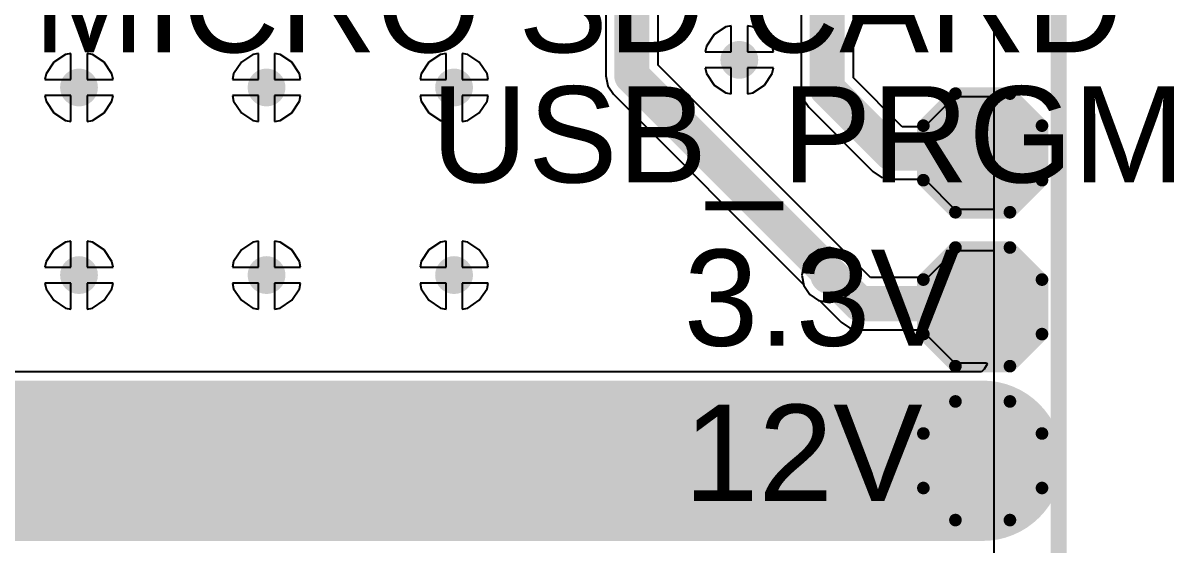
# Model space of a CAD drawing. Header units: millimetres. Extents: x -0.26 to 4.68, y -0.29 to 2.93.
# Drawn here: x 3.961 to 4.679, y 0.165 to 0.491 of the extents above; entities that cross this region are included whole.
import ezdxf

# ---------------------------------------------------------------- set-up
doc = ezdxf.new("R2010")
doc.units = ezdxf.units.MM
doc.header["$MEASUREMENT"] = 0
for name, color, linetype in [('BottomLayer', 5, 'Continuous'), ('BottomSolder', 6, 'Continuous'), ('Mechanical2', 216, 'Continuous'), ('TopLayer', 1, 'Continuous'), ('TopOverlay', 2, 'Continuous'), ('TopPaste', 8, 'Continuous'), ('TopSolder', 216, 'Continuous'), ('ViaHoleLayer', 16, 'Continuous')]:
    doc.layers.add(name, color=color, linetype=linetype)
doc.styles.add('Arial', font='arial.ttf', dxfattribs={"height": 0.2})

# ---------------------------------------------------------------- blocks, each defined once
blk = doc.blocks.new('T__________87')
at = {"layer": 'TopLayer'}
blk.add_hatch(color=1, dxfattribs=at).paths.add_polyline_path([(0.015, 0.03), (-0.015, 0.03), (-0.03, 0.015), (-0.03, -0.015), (-0.015, -0.03), (0.015, -0.03), (0.03, -0.015), (0.03, 0.015)])
at = {"layer": 'TopPaste'}
blk.add_hatch(color=8, dxfattribs=at).paths.add_polyline_path([(0.015, 0.03), (-0.015, 0.03), (-0.03, 0.015), (-0.03, -0.015), (-0.015, -0.03), (0.015, -0.03), (0.03, -0.015), (0.03, 0.015)])
at = {"layer": 'TopSolder'}
blk.add_hatch(color=216, dxfattribs=at).paths.add_polyline_path([(0.017, 0.034), (-0.017, 0.034), (-0.034, 0.017), (-0.034, -0.017), (-0.017, -0.034), (0.017, -0.034), (0.034, -0.017), (0.034, 0.017)])
at = {"layer": 'TopOverlay', "const_width": 0.00787}
for points in [[(-0.037, 0.017), (-0.017, 0.037)], [(-0.017, 0.037), (0.017, 0.037)], [(-0.017, 0.037), (0.017, 0.037)], [(0.017, 0.037), (0.037, 0.017)], [(-0.037, -0.017), (-0.037, 0.017)], [(0.037, -0.017), (0.037, 0.017)], [(-0.037, -0.017), (-0.017, -0.037)], [(0.017, -0.037), (0.037, -0.017)], [(-0.017, -0.037), (0.017, -0.037)], [(-0.017, -0.037), (0.017, -0.037)]]:
    blk.add_lwpolyline(points, dxfattribs=at)
at = {"layer": 'TopOverlay', "const_width": 0.00394}
for points in [[(-0.01897, 0.037, 1), (-0.01503, 0.037, 1)], [(-0.01897, 0.037, 1), (-0.01503, 0.037, 1)], [(-0.01897, 0.037, 1), (-0.01503, 0.037, 1)], [(0.01503, 0.037, 1), (0.01897, 0.037, 1)], [(0.01503, 0.037, 1), (0.01897, 0.037, 1)], [(0.01503, 0.037, 1), (0.01897, 0.037, 1)], [(-0.03897, 0.017, 1), (-0.03503, 0.017, 1)], [(-0.03897, 0.017, 1), (-0.03503, 0.017, 1)], [(0.03503, 0.017, 1), (0.03897, 0.017, 1)], [(0.03503, 0.017, 1), (0.03897, 0.017, 1)], [(-0.03897, -0.017, 1), (-0.03503, -0.017, 1)], [(-0.03897, -0.017, 1), (-0.03503, -0.017, 1)], [(0.03503, -0.017, 1), (0.03897, -0.017, 1)], [(0.03503, -0.017, 1), (0.03897, -0.017, 1)], [(-0.01897, -0.037, 1), (-0.01503, -0.037, 1)], [(-0.01897, -0.037, 1), (-0.01503, -0.037, 1)], [(-0.01897, -0.037, 1), (-0.01503, -0.037, 1)], [(0.01503, -0.037, 1), (0.01897, -0.037, 1)], [(0.01503, -0.037, 1), (0.01897, -0.037, 1)], [(0.01503, -0.037, 1), (0.01897, -0.037, 1)]]:
    blk.add_lwpolyline(points, format="xyb", close=True, dxfattribs=at)
blk = doc.blocks.new('T__________88')
at = {"layer": 'TopLayer'}
blk.add_hatch(color=1, dxfattribs=at).paths.add_polyline_path([(0.015, 0.03), (-0.015, 0.03), (-0.03, 0.015), (-0.03, -0.015), (-0.015, -0.03), (0.015, -0.03), (0.03, -0.015), (0.03, 0.015)])
at = {"layer": 'TopPaste'}
blk.add_hatch(color=8, dxfattribs=at).paths.add_polyline_path([(0.015, 0.03), (-0.015, 0.03), (-0.03, 0.015), (-0.03, -0.015), (-0.015, -0.03), (0.015, -0.03), (0.03, -0.015), (0.03, 0.015)])
at = {"layer": 'TopSolder'}
blk.add_hatch(color=216, dxfattribs=at).paths.add_polyline_path([(0.017, 0.034), (-0.017, 0.034), (-0.034, 0.017), (-0.034, -0.017), (-0.017, -0.034), (0.017, -0.034), (0.034, -0.017), (0.034, 0.017)])
at = {"layer": 'TopOverlay', "const_width": 0.00787}
for points in [[(-0.037, 0.017), (-0.017, 0.037)], [(-0.017, 0.037), (0.017, 0.037)], [(-0.017, 0.037), (0.017, 0.037)], [(0.017, 0.037), (0.037, 0.017)], [(-0.037, -0.017), (-0.037, 0.017)], [(0.037, -0.017), (0.037, 0.017)], [(-0.037, -0.017), (-0.017, -0.037)], [(0.017, -0.037), (0.037, -0.017)], [(-0.017, -0.037), (0.017, -0.037)], [(-0.017, -0.037), (0.017, -0.037)]]:
    blk.add_lwpolyline(points, dxfattribs=at)
at = {"layer": 'TopOverlay', "const_width": 0.00394}
for points in [[(-0.01897, 0.037, 1), (-0.01503, 0.037, 1)], [(-0.01897, 0.037, 1), (-0.01503, 0.037, 1)], [(-0.01897, 0.037, 1), (-0.01503, 0.037, 1)], [(0.01503, 0.037, 1), (0.01897, 0.037, 1)], [(0.01503, 0.037, 1), (0.01897, 0.037, 1)], [(0.01503, 0.037, 1), (0.01897, 0.037, 1)], [(-0.03897, 0.017, 1), (-0.03503, 0.017, 1)], [(-0.03897, 0.017, 1), (-0.03503, 0.017, 1)], [(0.03503, 0.017, 1), (0.03897, 0.017, 1)], [(0.03503, 0.017, 1), (0.03897, 0.017, 1)], [(-0.03897, -0.017, 1), (-0.03503, -0.017, 1)], [(-0.03897, -0.017, 1), (-0.03503, -0.017, 1)], [(0.03503, -0.017, 1), (0.03897, -0.017, 1)], [(0.03503, -0.017, 1), (0.03897, -0.017, 1)], [(-0.01897, -0.037, 1), (-0.01503, -0.037, 1)], [(-0.01897, -0.037, 1), (-0.01503, -0.037, 1)], [(-0.01897, -0.037, 1), (-0.01503, -0.037, 1)], [(0.01503, -0.037, 1), (0.01897, -0.037, 1)], [(0.01503, -0.037, 1), (0.01897, -0.037, 1)], [(0.01503, -0.037, 1), (0.01897, -0.037, 1)]]:
    blk.add_lwpolyline(points, format="xyb", close=True, dxfattribs=at)
blk = doc.blocks.new('T__________90')
at = {"layer": 'TopLayer'}
blk.add_hatch(color=1, dxfattribs=at).paths.add_polyline_path([(0.015, 0.03), (-0.015, 0.03), (-0.03, 0.015), (-0.03, -0.015), (-0.015, -0.03), (0.015, -0.03), (0.03, -0.015), (0.03, 0.015)])
at = {"layer": 'TopPaste'}
blk.add_hatch(color=8, dxfattribs=at).paths.add_polyline_path([(0.015, 0.03), (-0.015, 0.03), (-0.03, 0.015), (-0.03, -0.015), (-0.015, -0.03), (0.015, -0.03), (0.03, -0.015), (0.03, 0.015)])
at = {"layer": 'TopSolder'}
blk.add_hatch(color=216, dxfattribs=at).paths.add_polyline_path([(0.017, 0.034), (-0.017, 0.034), (-0.034, 0.017), (-0.034, -0.017), (-0.017, -0.034), (0.017, -0.034), (0.034, -0.017), (0.034, 0.017)])
at = {"layer": 'TopOverlay', "const_width": 0.00787}
for points in [[(-0.037, 0.017), (-0.017, 0.037)], [(-0.017, 0.037), (0.017, 0.037)], [(-0.017, 0.037), (0.017, 0.037)], [(0.017, 0.037), (0.037, 0.017)], [(-0.037, -0.017), (-0.037, 0.017)], [(0.037, -0.017), (0.037, 0.017)], [(-0.037, -0.017), (-0.017, -0.037)], [(0.017, -0.037), (0.037, -0.017)], [(-0.017, -0.037), (0.017, -0.037)], [(-0.017, -0.037), (0.017, -0.037)]]:
    blk.add_lwpolyline(points, dxfattribs=at)
at = {"layer": 'TopOverlay', "const_width": 0.00394}
for points in [[(-0.01897, 0.037, 1), (-0.01503, 0.037, 1)], [(-0.01897, 0.037, 1), (-0.01503, 0.037, 1)], [(-0.01897, 0.037, 1), (-0.01503, 0.037, 1)], [(0.01503, 0.037, 1), (0.01897, 0.037, 1)], [(0.01503, 0.037, 1), (0.01897, 0.037, 1)], [(0.01503, 0.037, 1), (0.01897, 0.037, 1)], [(-0.03897, 0.017, 1), (-0.03503, 0.017, 1)], [(-0.03897, 0.017, 1), (-0.03503, 0.017, 1)], [(0.03503, 0.017, 1), (0.03897, 0.017, 1)], [(0.03503, 0.017, 1), (0.03897, 0.017, 1)], [(-0.03897, -0.017, 1), (-0.03503, -0.017, 1)], [(-0.03897, -0.017, 1), (-0.03503, -0.017, 1)], [(0.03503, -0.017, 1), (0.03897, -0.017, 1)], [(0.03503, -0.017, 1), (0.03897, -0.017, 1)], [(-0.01897, -0.037, 1), (-0.01503, -0.037, 1)], [(-0.01897, -0.037, 1), (-0.01503, -0.037, 1)], [(-0.01897, -0.037, 1), (-0.01503, -0.037, 1)], [(0.01503, -0.037, 1), (0.01897, -0.037, 1)], [(0.01503, -0.037, 1), (0.01897, -0.037, 1)], [(0.01503, -0.037, 1), (0.01897, -0.037, 1)]]:
    blk.add_lwpolyline(points, format="xyb", close=True, dxfattribs=at)

msp = doc.modelspace()

# ---------------------------------------------------------------- hatches: boundary and pattern name
at = {"layer": 'BottomLayer'}
h = msp.add_hatch(color=5, dxfattribs=at)
edge = h.paths.add_edge_path()
edge.add_arc((4.408, 0.468), 0.01181, 0, 360)
h = msp.add_hatch(color=5, dxfattribs=at)
edge = h.paths.add_edge_path()
edge.add_arc((3.99605, 0.45077), 0.01181, 0, 360)
h = msp.add_hatch(color=5, dxfattribs=at)
edge = h.paths.add_edge_path()
edge.add_arc((4.11305, 0.45077), 0.01181, 0, 360)
h = msp.add_hatch(color=5, dxfattribs=at)
edge = h.paths.add_edge_path()
edge.add_arc((4.23005, 0.45077), 0.01181, 0, 360)
h = msp.add_hatch(color=5, dxfattribs=at)
edge = h.paths.add_edge_path()
edge.add_arc((3.99605, 0.33377), 0.01181, 0, 360)
h = msp.add_hatch(color=5, dxfattribs=at)
edge = h.paths.add_edge_path()
edge.add_arc((4.11305, 0.33377), 0.01181, 0, 360)
h = msp.add_hatch(color=5, dxfattribs=at)
edge = h.paths.add_edge_path()
edge.add_arc((4.23005, 0.33377), 0.01181, 0, 360)
h = msp.add_hatch(color=5, dxfattribs=at)
edge = h.paths.add_edge_path()
edge.add_arc((4.46405, 0.33377), 0.01181, 0, 360)
at = {"layer": 'BottomSolder'}
h = msp.add_hatch(color=6, dxfattribs=at)
edge = h.paths.add_edge_path()
edge.add_arc((4.408, 0.468), 0.00591, 0, 360)
h = msp.add_hatch(color=6, dxfattribs=at)
edge = h.paths.add_edge_path()
edge.add_arc((3.99605, 0.45077), 0.00591, 0, 360)
h = msp.add_hatch(color=6, dxfattribs=at)
edge = h.paths.add_edge_path()
edge.add_arc((4.11305, 0.45077), 0.00591, 0, 360)
h = msp.add_hatch(color=6, dxfattribs=at)
edge = h.paths.add_edge_path()
edge.add_arc((4.23005, 0.45077), 0.00591, 0, 360)
h = msp.add_hatch(color=6, dxfattribs=at)
edge = h.paths.add_edge_path()
edge.add_arc((3.99605, 0.33377), 0.00591, 0, 360)
h = msp.add_hatch(color=6, dxfattribs=at)
edge = h.paths.add_edge_path()
edge.add_arc((4.11305, 0.33377), 0.00591, 0, 360)
h = msp.add_hatch(color=6, dxfattribs=at)
edge = h.paths.add_edge_path()
edge.add_arc((4.23005, 0.33377), 0.00591, 0, 360)
h = msp.add_hatch(color=6, dxfattribs=at)
edge = h.paths.add_edge_path()
edge.add_arc((4.46405, 0.33377), 0.00591, 0, 360)
at = {"layer": 'TopLayer'}
h = msp.add_hatch(color=1, dxfattribs=at)
edge = h.paths.add_edge_path()
edge.add_arc((4.408, 0.468), 0.01181, 0, 360)
h = msp.add_hatch(color=1, dxfattribs=at)
edge = h.paths.add_edge_path()
edge.add_arc((3.99605, 0.45077), 0.01181, 0, 360)
h = msp.add_hatch(color=1, dxfattribs=at)
edge = h.paths.add_edge_path()
edge.add_arc((4.11305, 0.45077), 0.01181, 0, 360)
h = msp.add_hatch(color=1, dxfattribs=at)
edge = h.paths.add_edge_path()
edge.add_arc((4.23005, 0.45077), 0.01181, 0, 360)
h = msp.add_hatch(color=1, dxfattribs=at)
edge = h.paths.add_edge_path()
edge.add_arc((3.99605, 0.33377), 0.01181, 0, 360)
h = msp.add_hatch(color=1, dxfattribs=at)
edge = h.paths.add_edge_path()
edge.add_arc((4.11305, 0.33377), 0.01181, 0, 360)
h = msp.add_hatch(color=1, dxfattribs=at)
edge = h.paths.add_edge_path()
edge.add_arc((4.23005, 0.33377), 0.01181, 0, 360)
h = msp.add_hatch(color=1, dxfattribs=at)
edge = h.paths.add_edge_path()
edge.add_arc((4.46405, 0.33377), 0.01181, 0, 360)
at = {"layer": 'TopSolder'}
h = msp.add_hatch(color=216, dxfattribs=at)
edge = h.paths.add_edge_path()
edge.add_arc((4.408, 0.468), 0.00591, 0, 360)
h = msp.add_hatch(color=216, dxfattribs=at)
edge = h.paths.add_edge_path()
edge.add_arc((3.99605, 0.45077), 0.00591, 0, 360)
h = msp.add_hatch(color=216, dxfattribs=at)
edge = h.paths.add_edge_path()
edge.add_arc((4.11305, 0.45077), 0.00591, 0, 360)
h = msp.add_hatch(color=216, dxfattribs=at)
edge = h.paths.add_edge_path()
edge.add_arc((4.23005, 0.45077), 0.00591, 0, 360)
h = msp.add_hatch(color=216, dxfattribs=at)
edge = h.paths.add_edge_path()
edge.add_arc((3.99605, 0.33377), 0.00591, 0, 360)
h = msp.add_hatch(color=216, dxfattribs=at)
edge = h.paths.add_edge_path()
edge.add_arc((4.11305, 0.33377), 0.00591, 0, 360)
h = msp.add_hatch(color=216, dxfattribs=at)
edge = h.paths.add_edge_path()
edge.add_arc((4.23005, 0.33377), 0.00591, 0, 360)
h = msp.add_hatch(color=216, dxfattribs=at)
edge = h.paths.add_edge_path()
edge.add_arc((4.46405, 0.33377), 0.00591, 0, 360)
at = {"layer": 'ViaHoleLayer'}
h = msp.add_hatch(color=16, dxfattribs=at)
edge = h.paths.add_edge_path()
edge.add_arc((4.408, 0.468), 0.00591, 0, 360)
h = msp.add_hatch(color=16, dxfattribs=at)
edge = h.paths.add_edge_path()
edge.add_arc((3.99605, 0.45077), 0.00591, 0, 360)
h = msp.add_hatch(color=16, dxfattribs=at)
edge = h.paths.add_edge_path()
edge.add_arc((4.11305, 0.45077), 0.00591, 0, 360)
h = msp.add_hatch(color=16, dxfattribs=at)
edge = h.paths.add_edge_path()
edge.add_arc((4.23005, 0.45077), 0.00591, 0, 360)
h = msp.add_hatch(color=16, dxfattribs=at)
edge = h.paths.add_edge_path()
edge.add_arc((3.99605, 0.33377), 0.00591, 0, 360)
h = msp.add_hatch(color=16, dxfattribs=at)
edge = h.paths.add_edge_path()
edge.add_arc((4.11305, 0.33377), 0.00591, 0, 360)
h = msp.add_hatch(color=16, dxfattribs=at)
edge = h.paths.add_edge_path()
edge.add_arc((4.23005, 0.33377), 0.00591, 0, 360)
h = msp.add_hatch(color=16, dxfattribs=at)
edge = h.paths.add_edge_path()
edge.add_arc((4.46405, 0.33377), 0.00591, 0, 360)

# ---------------------------------------------------------------- linework, layer by layer
at = {"layer": 'BottomLayer'}
for p, q in [((4.56682, 1.20156), (4.56682, 0.07684)), ((4.39949, 0.48855), (4.39228, 0.48372)), ((4.403, 0.48924), (4.39949, 0.48855)), ((4.403, 0.473), (4.403, 0.48924)), ((4.41651, 0.48855), (4.413, 0.48924)), ((4.413, 0.48924), (4.413, 0.473)), ((4.42372, 0.48372), (4.41651, 0.48855)), ((4.39228, 0.48372), (4.38745, 0.47651)), ((4.42855, 0.47651), (4.42372, 0.48372)), ((4.38745, 0.47651), (4.38676, 0.473)), ((4.42924, 0.473), (4.42855, 0.47651)), ((3.98754, 0.47132), (3.98033, 0.4665)), ((3.99105, 0.47201), (3.98754, 0.47132)), ((3.99105, 0.45577), (3.99105, 0.47201)), ((4.00456, 0.47132), (4.00105, 0.47201)), ((4.00105, 0.47201), (4.00105, 0.45577)), ((4.01178, 0.4665), (4.00456, 0.47132)), ((4.10454, 0.47132), (4.09733, 0.4665)), ((4.10805, 0.47201), (4.10454, 0.47132)), ((4.10805, 0.45577), (4.10805, 0.47201)), ((4.12156, 0.47132), (4.11805, 0.47201)), ((4.11805, 0.47201), (4.11805, 0.45577)), ((4.12878, 0.4665), (4.12156, 0.47132)), ((4.22154, 0.47132), (4.21433, 0.4665)), ((4.22505, 0.47201), (4.22154, 0.47132)), ((4.22505, 0.45577), (4.22505, 0.47201)), ((4.23856, 0.47132), (4.23505, 0.47201)), ((4.23505, 0.47201), (4.23505, 0.45577)), ((4.24578, 0.4665), (4.23856, 0.47132)), ((4.38676, 0.473), (4.403, 0.473)), ((4.413, 0.473), (4.42924, 0.473)), ((3.98033, 0.4665), (3.97551, 0.45928)), ((4.0166, 0.45928), (4.01178, 0.4665)), ((4.09733, 0.4665), (4.09251, 0.45928)), ((4.1336, 0.45928), (4.12878, 0.4665)), ((4.21433, 0.4665), (4.20951, 0.45928)), ((4.2506, 0.45928), (4.24578, 0.4665)), ((4.403, 0.463), (4.38676, 0.463)), ((4.38676, 0.463), (4.38745, 0.45949)), ((4.403, 0.44676), (4.403, 0.463)), ((4.42924, 0.463), (4.413, 0.463)), ((4.413, 0.463), (4.413, 0.44676)), ((4.42855, 0.45949), (4.42924, 0.463)), ((3.97551, 0.45928), (3.97481, 0.45577)), ((3.97481, 0.45577), (3.99105, 0.45577)), ((4.00105, 0.45577), (4.0173, 0.45577)), ((4.0173, 0.45577), (4.0166, 0.45928)), ((4.09251, 0.45928), (4.09181, 0.45577)), ((4.09181, 0.45577), (4.10805, 0.45577)), ((4.11805, 0.45577), (4.1343, 0.45577)), ((4.1343, 0.45577), (4.1336, 0.45928)), ((4.20951, 0.45928), (4.20881, 0.45577)), ((4.20881, 0.45577), (4.22505, 0.45577)), ((4.23505, 0.45577), (4.2513, 0.45577)), ((4.2513, 0.45577), (4.2506, 0.45928)), ((4.38745, 0.45949), (4.39228, 0.45228)), ((4.42372, 0.45228), (4.42855, 0.45949)), ((3.99105, 0.44577), (3.97481, 0.44577)), ((3.97481, 0.44577), (3.97551, 0.44226)), ((3.99105, 0.42953), (3.99105, 0.44577)), ((4.0173, 0.44577), (4.00105, 0.44577)), ((4.00105, 0.44577), (4.00105, 0.42953)), ((4.0166, 0.44226), (4.0173, 0.44577)), ((4.10805, 0.44577), (4.09181, 0.44577)), ((4.09181, 0.44577), (4.09251, 0.44226)), ((4.10805, 0.42953), (4.10805, 0.44577)), ((4.1343, 0.44577), (4.11805, 0.44577)), ((4.11805, 0.44577), (4.11805, 0.42953)), ((4.1336, 0.44226), (4.1343, 0.44577)), ((4.22505, 0.44577), (4.20881, 0.44577)), ((4.20881, 0.44577), (4.20951, 0.44226)), ((4.22505, 0.42953), (4.22505, 0.44577)), ((4.2513, 0.44577), (4.23505, 0.44577)), ((4.23505, 0.44577), (4.23505, 0.42953)), ((4.2506, 0.44226), (4.2513, 0.44577)), ((4.39228, 0.45228), (4.39949, 0.44745)), ((4.39949, 0.44745), (4.403, 0.44676)), ((4.413, 0.44676), (4.41651, 0.44745)), ((4.41651, 0.44745), (4.42372, 0.45228)), ((3.97551, 0.44226), (3.98033, 0.43505)), ((4.01178, 0.43505), (4.0166, 0.44226)), ((4.09251, 0.44226), (4.09733, 0.43505)), ((4.12878, 0.43505), (4.1336, 0.44226)), ((4.20951, 0.44226), (4.21433, 0.43505)), ((4.24578, 0.43505), (4.2506, 0.44226)), ((3.98033, 0.43505), (3.98754, 0.43023)), ((4.00456, 0.43023), (4.01178, 0.43505)), ((4.09733, 0.43505), (4.10454, 0.43023)), ((4.12156, 0.43023), (4.12878, 0.43505)), ((4.21433, 0.43505), (4.22154, 0.43023)), ((4.23856, 0.43023), (4.24578, 0.43505)), ((3.98754, 0.43023), (3.99105, 0.42953)), ((4.00105, 0.42953), (4.00456, 0.43023)), ((4.10454, 0.43023), (4.10805, 0.42953)), ((4.11805, 0.42953), (4.12156, 0.43023)), ((4.22154, 0.43023), (4.22505, 0.42953)), ((4.23505, 0.42953), (4.23856, 0.43023)), ((3.98754, 0.35432), (3.98033, 0.3495)), ((3.99105, 0.35501), (3.98754, 0.35432)), ((3.99105, 0.33877), (3.99105, 0.35501)), ((4.00456, 0.35432), (4.00105, 0.35501)), ((4.00105, 0.35501), (4.00105, 0.33877)), ((4.01178, 0.3495), (4.00456, 0.35432)), ((4.10454, 0.35432), (4.09733, 0.3495)), ((4.10805, 0.35501), (4.10454, 0.35432)), ((4.10805, 0.33877), (4.10805, 0.35501)), ((4.12156, 0.35432), (4.11805, 0.35501)), ((4.11805, 0.35501), (4.11805, 0.33877)), ((4.12878, 0.3495), (4.12156, 0.35432)), ((4.22154, 0.35432), (4.21433, 0.3495)), ((4.22505, 0.35501), (4.22154, 0.35432)), ((4.22505, 0.33877), (4.22505, 0.35501)), ((4.23856, 0.35432), (4.23505, 0.35501)), ((4.23505, 0.35501), (4.23505, 0.33877)), ((4.24578, 0.3495), (4.23856, 0.35432)), ((3.98033, 0.3495), (3.97551, 0.34228)), ((4.0166, 0.34228), (4.01178, 0.3495)), ((4.09733, 0.3495), (4.09251, 0.34228)), ((4.1336, 0.34228), (4.12878, 0.3495)), ((4.21433, 0.3495), (4.20951, 0.34228)), ((4.2506, 0.34228), (4.24578, 0.3495)), ((4.45193, 0.34589), (4.44822, 0.34033)), ((4.45749, 0.34961), (4.45193, 0.34589)), ((4.46405, 0.35091), (4.45749, 0.34961)), ((4.47061, 0.34961), (4.46405, 0.35091)), ((4.47617, 0.34589), (4.47061, 0.34961)), ((4.47989, 0.34033), (4.47617, 0.34589)), ((3.97551, 0.34228), (3.97481, 0.33877)), ((3.97481, 0.33877), (3.99105, 0.33877)), ((4.00105, 0.33877), (4.0173, 0.33877)), ((4.0173, 0.33877), (4.0166, 0.34228)), ((4.09251, 0.34228), (4.09181, 0.33877)), ((4.09181, 0.33877), (4.10805, 0.33877)), ((4.11805, 0.33877), (4.1343, 0.33877)), ((4.1343, 0.33877), (4.1336, 0.34228)), ((4.20951, 0.34228), (4.20881, 0.33877)), ((4.20881, 0.33877), (4.22505, 0.33877)), ((4.23505, 0.33877), (4.2513, 0.33877)), ((4.2513, 0.33877), (4.2506, 0.34228)), ((4.44822, 0.34033), (4.44691, 0.33377)), ((4.48119, 0.33377), (4.47989, 0.34033)), ((4.44691, 0.33377), (4.44822, 0.32721)), ((4.47989, 0.32721), (4.48119, 0.33377)), ((3.99105, 0.32877), (3.97481, 0.32877)), ((3.97481, 0.32877), (3.97551, 0.32526)), ((3.97551, 0.32526), (3.98033, 0.31805)), ((3.99105, 0.31253), (3.99105, 0.32877)), ((4.0173, 0.32877), (4.00105, 0.32877)), ((4.00105, 0.32877), (4.00105, 0.31253)), ((4.01178, 0.31805), (4.0166, 0.32526)), ((4.0166, 0.32526), (4.0173, 0.32877)), ((4.10805, 0.32877), (4.09181, 0.32877)), ((4.09181, 0.32877), (4.09251, 0.32526)), ((4.09251, 0.32526), (4.09733, 0.31805)), ((4.10805, 0.31253), (4.10805, 0.32877)), ((4.1343, 0.32877), (4.11805, 0.32877)), ((4.11805, 0.32877), (4.11805, 0.31253)), ((4.12878, 0.31805), (4.1336, 0.32526)), ((4.1336, 0.32526), (4.1343, 0.32877)), ((4.22505, 0.32877), (4.20881, 0.32877)), ((4.20881, 0.32877), (4.20951, 0.32526)), ((4.20951, 0.32526), (4.21433, 0.31805)), ((4.22505, 0.31253), (4.22505, 0.32877)), ((4.2513, 0.32877), (4.23505, 0.32877)), ((4.23505, 0.32877), (4.23505, 0.31253)), ((4.24578, 0.31805), (4.2506, 0.32526)), ((4.2506, 0.32526), (4.2513, 0.32877)), ((4.44822, 0.32721), (4.45193, 0.32165)), ((4.47617, 0.32165), (4.47989, 0.32721)), ((3.98033, 0.31805), (3.98754, 0.31323)), ((4.00456, 0.31323), (4.01178, 0.31805)), ((4.09733, 0.31805), (4.10454, 0.31323)), ((4.12156, 0.31323), (4.12878, 0.31805)), ((4.21433, 0.31805), (4.22154, 0.31323)), ((4.23856, 0.31323), (4.24578, 0.31805)), ((4.45193, 0.32165), (4.45749, 0.31794)), ((4.45749, 0.31794), (4.46405, 0.31663)), ((4.46405, 0.31663), (4.47061, 0.31794)), ((4.47061, 0.31794), (4.47617, 0.32165)), ((3.98754, 0.31323), (3.99105, 0.31253)), ((4.00105, 0.31253), (4.00456, 0.31323)), ((4.10454, 0.31323), (4.10805, 0.31253)), ((4.11805, 0.31253), (4.12156, 0.31323)), ((4.22154, 0.31323), (4.22505, 0.31253)), ((4.23505, 0.31253), (4.23856, 0.31323))]:
    msp.add_line(p, q, dxfattribs=at)
at = {"layer": 'Mechanical2', "const_width": 0.01}
msp.add_lwpolyline([(4.60723, 2.87495), (4.60723, -0.11718)], dxfattribs=at)
at = {"layer": 'TopLayer'}
for p, q in [((4.35728, 0.46479), (4.35728, 0.58595)), ((4.44651, 0.56777), (4.44651, 0.44995)), ((4.47914, 0.45671), (4.47914, 0.56777)), ((4.32465, 0.54003), (4.32465, 0.45804)), ((4.56682, 0.49761), (4.56682, 0.44495)), ((4.39949, 0.48855), (4.39228, 0.48372)), ((4.403, 0.48924), (4.39949, 0.48855)), ((4.403, 0.473), (4.403, 0.48924)), ((4.41651, 0.48855), (4.413, 0.48924)), ((4.413, 0.48924), (4.413, 0.473)), ((4.42372, 0.48372), (4.41651, 0.48855)), ((4.39228, 0.48372), (4.38745, 0.47651)), ((4.42855, 0.47651), (4.42372, 0.48372)), ((4.38745, 0.47651), (4.38676, 0.473)), ((4.42924, 0.473), (4.42855, 0.47651)), ((3.98754, 0.47132), (3.98033, 0.4665)), ((3.99105, 0.47201), (3.98754, 0.47132)), ((3.99105, 0.45577), (3.99105, 0.47201)), ((4.00456, 0.47132), (4.00105, 0.47201)), ((4.00105, 0.47201), (4.00105, 0.45577)), ((4.01178, 0.4665), (4.00456, 0.47132)), ((4.10454, 0.47132), (4.09733, 0.4665)), ((4.10805, 0.47201), (4.10454, 0.47132)), ((4.10805, 0.45577), (4.10805, 0.47201)), ((4.12156, 0.47132), (4.11805, 0.47201)), ((4.11805, 0.47201), (4.11805, 0.45577)), ((4.12878, 0.4665), (4.12156, 0.47132)), ((4.22154, 0.47132), (4.21433, 0.4665)), ((4.22505, 0.47201), (4.22154, 0.47132)), ((4.22505, 0.45577), (4.22505, 0.47201)), ((4.23856, 0.47132), (4.23505, 0.47201)), ((4.23505, 0.47201), (4.23505, 0.45577)), ((4.24578, 0.4665), (4.23856, 0.47132)), ((4.38676, 0.473), (4.403, 0.473)), ((4.413, 0.473), (4.42924, 0.473)), ((3.98033, 0.4665), (3.97551, 0.45928)), ((4.0166, 0.45928), (4.01178, 0.4665)), ((4.09733, 0.4665), (4.09251, 0.45928)), ((4.1336, 0.45928), (4.12878, 0.4665)), ((4.21433, 0.4665), (4.20951, 0.45928)), ((4.2506, 0.45928), (4.24578, 0.4665)), ((4.47528, 0.34679), (4.35728, 0.46479)), ((4.403, 0.463), (4.38676, 0.463)), ((4.38676, 0.463), (4.38745, 0.45949)), ((4.403, 0.44676), (4.403, 0.463)), ((4.42924, 0.463), (4.413, 0.463)), ((4.413, 0.463), (4.413, 0.44676)), ((4.42855, 0.45949), (4.42924, 0.463)), ((3.97551, 0.45928), (3.97481, 0.45577)), ((3.97481, 0.45577), (3.99105, 0.45577)), ((4.00105, 0.45577), (4.0173, 0.45577)), ((4.0173, 0.45577), (4.0166, 0.45928)), ((4.09251, 0.45928), (4.09181, 0.45577)), ((4.09181, 0.45577), (4.10805, 0.45577)), ((4.11805, 0.45577), (4.1343, 0.45577)), ((4.1343, 0.45577), (4.1336, 0.45928)), ((4.20951, 0.45928), (4.20881, 0.45577)), ((4.20881, 0.45577), (4.22505, 0.45577)), ((4.23505, 0.45577), (4.2513, 0.45577)), ((4.2513, 0.45577), (4.2506, 0.45928)), ((4.32465, 0.45804), (4.32589, 0.45179)), ((4.38745, 0.45949), (4.39228, 0.45228)), ((4.42372, 0.45228), (4.42855, 0.45949)), ((4.50958, 0.42626), (4.47914, 0.45671)), ((3.99105, 0.44577), (3.97481, 0.44577)), ((3.97481, 0.44577), (3.97551, 0.44226)), ((3.99105, 0.42953), (3.99105, 0.44577)), ((4.0173, 0.44577), (4.00105, 0.44577)), ((4.00105, 0.44577), (4.00105, 0.42953)), ((4.0166, 0.44226), (4.0173, 0.44577)), ((4.10805, 0.44577), (4.09181, 0.44577)), ((4.09181, 0.44577), (4.09251, 0.44226)), ((4.10805, 0.42953), (4.10805, 0.44577)), ((4.1343, 0.44577), (4.11805, 0.44577)), ((4.11805, 0.44577), (4.11805, 0.42953)), ((4.1336, 0.44226), (4.1343, 0.44577)), ((4.22505, 0.44577), (4.20881, 0.44577)), ((4.20881, 0.44577), (4.20951, 0.44226)), ((4.22505, 0.42953), (4.22505, 0.44577)), ((4.2513, 0.44577), (4.23505, 0.44577)), ((4.23505, 0.44577), (4.23505, 0.42953)), ((4.2506, 0.44226), (4.2513, 0.44577)), ((4.32589, 0.45179), (4.32943, 0.4465)), ((4.32943, 0.4465), (4.44809, 0.32783)), ((4.39228, 0.45228), (4.39949, 0.44745)), ((4.39949, 0.44745), (4.403, 0.44676)), ((4.413, 0.44676), (4.41651, 0.44745)), ((4.41651, 0.44745), (4.42372, 0.45228)), ((4.44651, 0.44995), (4.44775, 0.44371)), ((3.97551, 0.44226), (3.98033, 0.43505)), ((4.01178, 0.43505), (4.0166, 0.44226)), ((4.09251, 0.44226), (4.09733, 0.43505)), ((4.12878, 0.43505), (4.1336, 0.44226)), ((4.20951, 0.44226), (4.21433, 0.43505)), ((4.24578, 0.43505), (4.2506, 0.44226)), ((4.44775, 0.44371), (4.45129, 0.43841)), ((4.45129, 0.43841), (4.49129, 0.39841)), ((4.54232, 0.44495), (4.52482, 0.42745)), ((4.56682, 0.44495), (4.54232, 0.44495)), ((3.98033, 0.43505), (3.98754, 0.43023)), ((4.00456, 0.43023), (4.01178, 0.43505)), ((4.09733, 0.43505), (4.10454, 0.43023)), ((4.12156, 0.43023), (4.12878, 0.43505)), ((4.21433, 0.43505), (4.22154, 0.43023)), ((4.23856, 0.43023), (4.24578, 0.43505)), ((3.98754, 0.43023), (3.99105, 0.42953)), ((4.00105, 0.42953), (4.00456, 0.43023)), ((4.10454, 0.43023), (4.10805, 0.42953)), ((4.11805, 0.42953), (4.12156, 0.43023)), ((4.22154, 0.43023), (4.22505, 0.42953)), ((4.23505, 0.42953), (4.23856, 0.43023)), ((4.52482, 0.42626), (4.50958, 0.42626)), ((4.52482, 0.42745), (4.52482, 0.42626)), ((4.49129, 0.39841), (4.49658, 0.39488)), ((4.49658, 0.39488), (4.50282, 0.39364)), ((4.50282, 0.39364), (4.52482, 0.39364)), ((4.52482, 0.39364), (4.52482, 0.39245)), ((4.52482, 0.39245), (4.54232, 0.37495)), ((4.54232, 0.37495), (4.56682, 0.37495)), ((4.56682, 0.37495), (4.56682, 0.34895)), ((3.98754, 0.35432), (3.98033, 0.3495)), ((3.99105, 0.35501), (3.98754, 0.35432)), ((3.99105, 0.33877), (3.99105, 0.35501)), ((4.00456, 0.35432), (4.00105, 0.35501)), ((4.00105, 0.35501), (4.00105, 0.33877)), ((4.01178, 0.3495), (4.00456, 0.35432)), ((4.10454, 0.35432), (4.09733, 0.3495)), ((4.10805, 0.35501), (4.10454, 0.35432)), ((4.10805, 0.33877), (4.10805, 0.35501)), ((4.12156, 0.35432), (4.11805, 0.35501)), ((4.11805, 0.35501), (4.11805, 0.33877)), ((4.12878, 0.3495), (4.12156, 0.35432)), ((4.22154, 0.35432), (4.21433, 0.3495)), ((4.22505, 0.35501), (4.22154, 0.35432)), ((4.22505, 0.33877), (4.22505, 0.35501)), ((4.23856, 0.35432), (4.23505, 0.35501)), ((4.23505, 0.35501), (4.23505, 0.33877)), ((4.24578, 0.3495), (4.23856, 0.35432)), ((3.98033, 0.3495), (3.97551, 0.34228)), ((4.0166, 0.34228), (4.01178, 0.3495)), ((4.09733, 0.3495), (4.09251, 0.34228)), ((4.1336, 0.34228), (4.12878, 0.3495)), ((4.21433, 0.3495), (4.20951, 0.34228)), ((4.2506, 0.34228), (4.24578, 0.3495)), ((4.47564, 0.34625), (4.47528, 0.34679)), ((4.47617, 0.34589), (4.47564, 0.34625)), ((4.47653, 0.34536), (4.47617, 0.34589)), ((4.47707, 0.345), (4.47653, 0.34536)), ((4.48981, 0.33226), (4.47707, 0.345)), ((4.54232, 0.34895), (4.52564, 0.33226)), ((4.56682, 0.34895), (4.54232, 0.34895)), ((3.97551, 0.34228), (3.97481, 0.33877)), ((3.97481, 0.33877), (3.99105, 0.33877)), ((4.00105, 0.33877), (4.0173, 0.33877)), ((4.0173, 0.33877), (4.0166, 0.34228)), ((4.09251, 0.34228), (4.09181, 0.33877)), ((4.09181, 0.33877), (4.10805, 0.33877)), ((4.11805, 0.33877), (4.1343, 0.33877)), ((4.1343, 0.33877), (4.1336, 0.34228)), ((4.20951, 0.34228), (4.20881, 0.33877)), ((4.20881, 0.33877), (4.22505, 0.33877)), ((4.23505, 0.33877), (4.2513, 0.33877)), ((4.2513, 0.33877), (4.2506, 0.34228)), ((4.52564, 0.33226), (4.48981, 0.33226)), ((3.99105, 0.32877), (3.97481, 0.32877)), ((3.97481, 0.32877), (3.97551, 0.32526)), ((3.97551, 0.32526), (3.98033, 0.31805)), ((3.99105, 0.31253), (3.99105, 0.32877)), ((4.0173, 0.32877), (4.00105, 0.32877)), ((4.00105, 0.32877), (4.00105, 0.31253)), ((4.01178, 0.31805), (4.0166, 0.32526)), ((4.0166, 0.32526), (4.0173, 0.32877)), ((4.10805, 0.32877), (4.09181, 0.32877)), ((4.09181, 0.32877), (4.09251, 0.32526)), ((4.09251, 0.32526), (4.09733, 0.31805)), ((4.10805, 0.31253), (4.10805, 0.32877)), ((4.1343, 0.32877), (4.11805, 0.32877)), ((4.11805, 0.32877), (4.11805, 0.31253)), ((4.12878, 0.31805), (4.1336, 0.32526)), ((4.1336, 0.32526), (4.1343, 0.32877)), ((4.22505, 0.32877), (4.20881, 0.32877)), ((4.20881, 0.32877), (4.20951, 0.32526)), ((4.20951, 0.32526), (4.21433, 0.31805)), ((4.22505, 0.31253), (4.22505, 0.32877)), ((4.2513, 0.32877), (4.23505, 0.32877)), ((4.23505, 0.32877), (4.23505, 0.31253)), ((4.24578, 0.31805), (4.2506, 0.32526)), ((4.2506, 0.32526), (4.2513, 0.32877)), ((4.44809, 0.32783), (4.44822, 0.32721)), ((4.44822, 0.32721), (4.45193, 0.32165)), ((3.98033, 0.31805), (3.98754, 0.31323)), ((4.00456, 0.31323), (4.01178, 0.31805)), ((4.09733, 0.31805), (4.10454, 0.31323)), ((4.12156, 0.31323), (4.12878, 0.31805)), ((4.21433, 0.31805), (4.22154, 0.31323)), ((4.23856, 0.31323), (4.24578, 0.31805)), ((4.45193, 0.32165), (4.45749, 0.31794)), ((4.45749, 0.31794), (4.45812, 0.31781)), ((4.45812, 0.31781), (4.47152, 0.30441)), ((3.98754, 0.31323), (3.99105, 0.31253)), ((4.00105, 0.31253), (4.00456, 0.31323)), ((4.10454, 0.31323), (4.10805, 0.31253)), ((4.11805, 0.31253), (4.12156, 0.31323)), ((4.22154, 0.31323), (4.22505, 0.31253)), ((4.23505, 0.31253), (4.23856, 0.31323)), ((4.47152, 0.30441), (4.47681, 0.30088)), ((4.47681, 0.30088), (4.48305, 0.29964)), ((4.48305, 0.29964), (4.52482, 0.29964)), ((4.52482, 0.29964), (4.52482, 0.29645)), ((4.52482, 0.29645), (4.54232, 0.27895)), ((4.559, 0.27342), (0.5878, 0.27342)), ((4.54232, 0.27895), (4.56227, 0.27895)), ((4.56084, 0.27514), (4.559, 0.27342)), ((4.56259, 0.2781), (4.56084, 0.27514)), ((4.56227, 0.27895), (4.56259, 0.2781))]:
    msp.add_line(p, q, dxfattribs=at)
for points, const_width in [([(4.34096, 0.45804), (4.34096, 0.58595)], 0.022), ([(4.46282, 0.44995), (4.46282, 0.56777)], 0.022), ([(4.34096, 0.45804), (4.46374, 0.33526)], 0.022), ([(4.46282, 0.44995), (4.50282, 0.40995)], 0.022), ([(4.50282, 0.40995), (4.55982, 0.40995)], 0.022), ([(4.46374, 0.33452), (4.46374, 0.33526)], 0.022), ([(4.46374, 0.33452), (4.46396, 0.3343)], 0.022), ([(4.46396, 0.3343), (4.46458, 0.3343)], 0.022), ([(4.46458, 0.33368), (4.46458, 0.3343)], 0.022), ([(4.46458, 0.33368), (4.4648, 0.33346)], 0.022), ([(4.4648, 0.33346), (4.46554, 0.33346)], 0.022), ([(4.46554, 0.33346), (4.48305, 0.31595)], 0.022), ([(4.48305, 0.31595), (4.55782, 0.31595)], 0.022), ([(4.55782, 0.31595), (4.55982, 0.31395)], 0.022), ([(0.56482, 0.21795), (4.55982, 0.21795)], 0.1)]:
    msp.add_lwpolyline(points, dxfattribs=dict(at, const_width=const_width))
for points, const_width in [([(4.33546, 0.45804, 1), (4.34646, 0.45804, 1)], 0.011), ([(4.33546, 0.45804, 1), (4.34646, 0.45804, 1)], 0.011), ([(4.45732, 0.44995, 1), (4.46832, 0.44995, 1)], 0.011), ([(4.45732, 0.44995, 1), (4.46832, 0.44995, 1)], 0.011), ([(4.49732, 0.40995, 1), (4.50832, 0.40995, 1)], 0.011), ([(4.49732, 0.40995, 1), (4.50832, 0.40995, 1)], 0.011), ([(4.55432, 0.40995, 1), (4.56532, 0.40995, 1)], 0.011), ([(4.45824, 0.33526, 1), (4.46924, 0.33526, 1)], 0.011), ([(4.45824, 0.33526, 1), (4.46924, 0.33526, 1)], 0.011), ([(4.45824, 0.33452, 1), (4.46924, 0.33452, 1)], 0.011), ([(4.45824, 0.33452, 1), (4.46924, 0.33452, 1)], 0.011), ([(4.45846, 0.3343, 1), (4.46946, 0.3343, 1)], 0.011), ([(4.45846, 0.3343, 1), (4.46946, 0.3343, 1)], 0.011), ([(4.45908, 0.3343, 1), (4.47008, 0.3343, 1)], 0.011), ([(4.45908, 0.3343, 1), (4.47008, 0.3343, 1)], 0.011), ([(4.45908, 0.33368, 1), (4.47008, 0.33368, 1)], 0.011), ([(4.45908, 0.33368, 1), (4.47008, 0.33368, 1)], 0.011), ([(4.4593, 0.33346, 1), (4.4703, 0.33346, 1)], 0.011), ([(4.4593, 0.33346, 1), (4.4703, 0.33346, 1)], 0.011), ([(4.46004, 0.33346, 1), (4.47104, 0.33346, 1)], 0.011), ([(4.46004, 0.33346, 1), (4.47104, 0.33346, 1)], 0.011), ([(4.47755, 0.31595, 1), (4.48855, 0.31595, 1)], 0.011), ([(4.47755, 0.31595, 1), (4.48855, 0.31595, 1)], 0.011), ([(4.55232, 0.31595, 1), (4.56332, 0.31595, 1)], 0.011), ([(4.55232, 0.31595, 1), (4.56332, 0.31595, 1)], 0.011), ([(4.55432, 0.31395, 1), (4.56532, 0.31395, 1)], 0.011), ([(4.53482, 0.21795, 1), (4.58482, 0.21795, 1)], 0.05)]:
    msp.add_lwpolyline(points, format="xyb", close=True, dxfattribs=dict(at, const_width=const_width))

# ---------------------------------------------------------------- block references
for name, p in [('T__________90', (4.55982, 0.40995)), ('T__________87', (4.55982, 0.31395)), ('T__________88', (4.55982, 0.21795))]:
    msp.add_blockref(name, p)

# ---------------------------------------------------------------- texts
at = {"layer": 'TopOverlay', "style": 'Arial'}
for s, p in [('MICRO SD CARD', (3.9675, 0.4727)), ('USB_PRGM', (4.21567, 0.39154)), ('3.3V', (4.37329, 0.28965)), ('12V', (4.37329, 0.19295))]:
    msp.add_text(s, height=0.06, rotation=360, dxfattribs=at).set_placement(p)

doc.saveas('drawing.dxf')
